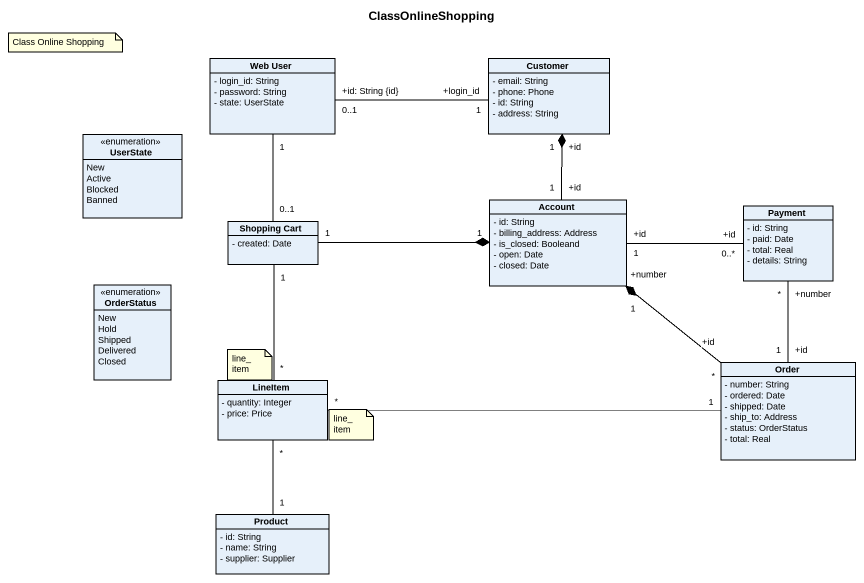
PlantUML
@startuml
title ClassOnlineShopping
hide circle
hide empty members
skinparam classAttributeIconSize 0
class "Web User" as Web_User {
  - login_id: String
  - password: String
  - state: UserState
}
class Customer {
  - email: String
  - phone: Phone
  - id: String
  - address: String
}
enum UserState {
  New
  Active
  Blocked
  Banned
}
class Account {
  - id: String
  - billing_address: Address
  - is_closed: Booleand
  - open: Date
  - closed: Date
}
class "Shopping Cart" as Shopping_Cart {
  - created: Date
}
class Payment {
  - id: String
  - paid: Date
  - total: Real
  - details: String
}
enum OrderStatus {
  New
  Hold
  Shipped
  Delivered
  Closed
}
class LineItem {
  - quantity: Integer
  - price: Price
}
class Order {
  - number: String
  - ordered: Date
  - shipped: Date
  - ship_to: Address
  - status: OrderStatus
  - total: Real
}
class Product {
  - id: String
  - name: String
  - supplier: Supplier
}
Web_User "+id: String {id}\n0..1" -right- "+login_id\n1" Customer
Web_User "1" -- "0..1" Shopping_Cart
Account "+id\n1" -up-* "+id\n1" Customer
Account "+id\n1" -right- "+id\n0..*" Payment
Shopping_Cart "1" -right-* "1" Account
Shopping_Cart "1" -- "*" LineItem
LineItem "*" -right- "1" Order
LineItem "*" -- "1" Product
Order "+id\n*" -up-* "+number\n1" Account
Order "+id\n1" -up- "+number\n*" Payment
note as N1
  Class Online Shopping
end note
note as N2
  line_item
end note
note as N3
  line_item
end note
@enduml
